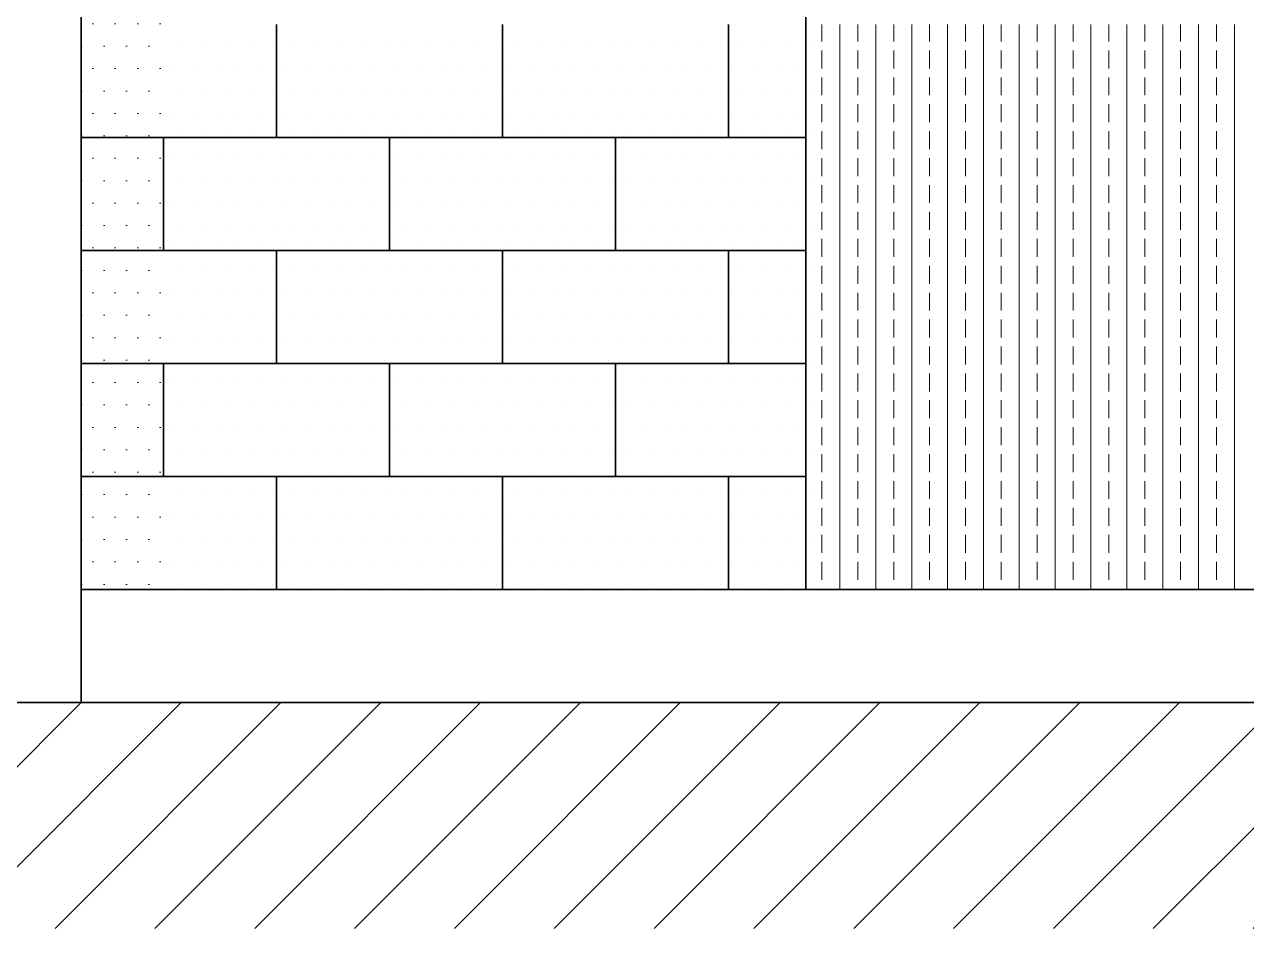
# Model space of a CAD drawing. Header units: millimetres. Extents: x 259.4 to 273.2, y 164.2 to 174.9.
# Drawn here: x 261.316 to 263.48, y 170.528 to 172.128 of the extents above; entities that cross this region are included whole.
import ezdxf

# ---------------------------------------------------------------- set-up
doc = ezdxf.new("R2010")
doc.units = ezdxf.units.MM
doc.layers.add('A-ANNO-SCRN', color=30, linetype='Continuous')
doc.layers.add('A-ELEV-MBE1', color=7, linetype='Continuous', lineweight=35)
doc.layers.add('A-ELEV-PATT', color=8, linetype='Continuous', lineweight=18)

msp = doc.modelspace()

# ---------------------------------------------------------------- hatches: boundary and pattern name
at = {"layer": 'A-ANNO-SCRN'}
h = msp.add_hatch(dxfattribs=at)
h.set_pattern_fill('ANSI31', color=0)
h.set_pattern_definition([(45, (165.27523, 121.45509), (-0.08838835, 0.08838835), [])])
h.paths.add_polyline_path([(259.4171, 170.5279), (259.4171, 170.9279), (273.1671, 170.9279), (273.1671, 170.5279)])
at = {"layer": 'A-ELEV-PATT'}
h = msp.add_hatch(dxfattribs=at)
h.set_pattern_fill('DOTS', color=256, scale=0.025, angle=180, style=0)
h.set_pattern_definition([(360, (227.623792, -89.17333), (0.01984375, 0.0396875), [0, -0.0396875])])
h.paths.add_polyline_path([(261.5671, 173.3279), (261.4171, 173.3279), (261.4171, 171.1279), (261.5671, 171.1279)])

# ---------------------------------------------------------------- linework, layer by layer
at = {"layer": 'A-ELEV-MBE1'}
for p, q in [((261.4171, 173.3279), (261.4171, 171.1279)), ((262.7001, 173.3279), (262.7001, 171.1279)), ((261.7628, 172.1279), (261.7628, 171.9279)), ((262.1628, 172.1279), (262.1628, 171.9279)), ((262.5628, 172.1279), (262.5628, 171.9279)), ((262.7001, 171.9279), (261.4171, 171.9279)), ((261.5628, 171.9279), (261.5628, 171.7279)), ((261.9628, 171.9279), (261.9628, 171.7279)), ((262.3628, 171.9279), (262.3628, 171.7279)), ((262.7001, 171.7279), (261.4171, 171.7279)), ((261.7628, 171.7279), (261.7628, 171.5279)), ((262.1628, 171.7279), (262.1628, 171.5279)), ((262.5628, 171.7279), (262.5628, 171.5279)), ((262.7001, 171.5279), (261.4171, 171.5279)), ((261.5628, 171.5279), (261.5628, 171.3279)), ((261.9628, 171.5279), (261.9628, 171.3279)), ((262.3628, 171.5279), (262.3628, 171.3279)), ((262.7001, 171.3279), (261.4171, 171.3279)), ((261.7628, 171.3279), (261.7628, 171.1279)), ((262.1628, 171.3279), (262.1628, 171.1279)), ((262.5628, 171.3279), (262.5628, 171.1279)), ((264.7671, 171.1279), (261.4171, 171.1279)), ((261.4171, 171.1279), (261.4171, 170.9279)), ((263.2712, 171.1279), (262.4212, 171.1279)), ((259.4171, 170.9279), (273.1671, 170.9279))]:
    msp.add_line(p, q, dxfattribs=at)
at = {"layer": 'A-ELEV-PATT', "linetype": 'Continuous'}
for p, q in [((262.7286, 172.0977), (262.7286, 172.1279)), ((262.7604, 171.1279), (262.7604, 172.1279)), ((262.7921, 172.0977), (262.7921, 172.1279)), ((262.8239, 171.1279), (262.8239, 172.1279)), ((262.8556, 172.0977), (262.8556, 172.1279)), ((262.8874, 171.1279), (262.8874, 172.1279)), ((262.9191, 172.0977), (262.9191, 172.1279)), ((262.9509, 171.1279), (262.9509, 172.1279)), ((262.9826, 172.0977), (262.9826, 172.1279)), ((263.0144, 171.1279), (263.0144, 172.1279)), ((263.0461, 172.0977), (263.0461, 172.1279)), ((263.0779, 171.1279), (263.0779, 172.1279)), ((263.1096, 172.0977), (263.1096, 172.1279)), ((263.1414, 171.1279), (263.1414, 172.1279)), ((263.1731, 172.0977), (263.1731, 172.1279)), ((263.2049, 171.1279), (263.2049, 172.1279)), ((263.2366, 172.0977), (263.2366, 172.1279)), ((263.2684, 171.1279), (263.2684, 172.1279)), ((263.3001, 172.0977), (263.3001, 172.1279)), ((263.3319, 171.1279), (263.3319, 172.1279)), ((263.3636, 172.0977), (263.3636, 172.1279)), ((263.3954, 171.1279), (263.3954, 172.1279)), ((263.4271, 172.0977), (263.4271, 172.1279)), ((263.4589, 171.1279), (263.4589, 172.1279)), ((261.5963, 172.0895), (261.5963, 172.0895)), ((261.636, 172.0895), (261.636, 172.0895)), ((261.6757, 172.0895), (261.6757, 172.0895)), ((261.7154, 172.0895), (261.7154, 172.0895)), ((261.755, 172.0895), (261.755, 172.0895)), ((261.7947, 172.0895), (261.7947, 172.0895)), ((261.8344, 172.0895), (261.8344, 172.0895)), ((261.8741, 172.0895), (261.8741, 172.0895)), ((261.9138, 172.0895), (261.9138, 172.0895)), ((261.9535, 172.0895), (261.9535, 172.0895)), ((261.9932, 172.0895), (261.9932, 172.0895)), ((262.0329, 172.0895), (262.0329, 172.0895)), ((262.0725, 172.0895), (262.0725, 172.0895)), ((262.1122, 172.0895), (262.1122, 172.0895)), ((262.1519, 172.0895), (262.1519, 172.0895)), ((262.1916, 172.0895), (262.1916, 172.0895)), ((262.2313, 172.0895), (262.2313, 172.0895)), ((262.271, 172.0895), (262.271, 172.0895)), ((262.3107, 172.0895), (262.3107, 172.0895)), ((262.3504, 172.0895), (262.3504, 172.0895)), ((262.39, 172.0895), (262.39, 172.0895)), ((262.4297, 172.0895), (262.4297, 172.0895)), ((262.4694, 172.0895), (262.4694, 172.0895)), ((262.5091, 172.0895), (262.5091, 172.0895)), ((262.5488, 172.0895), (262.5488, 172.0895)), ((262.5885, 172.0895), (262.5885, 172.0895)), ((262.6282, 172.0895), (262.6282, 172.0895)), ((262.6679, 172.0895), (262.6679, 172.0895)), ((262.7075, 172.0895), (262.7075, 172.0895)), ((262.7286, 172.0501), (262.7286, 172.0818)), ((262.7921, 172.0501), (262.7921, 172.0818)), ((262.8556, 172.0501), (262.8556, 172.0818)), ((262.9191, 172.0501), (262.9191, 172.0818)), ((262.9826, 172.0501), (262.9826, 172.0818)), ((263.0461, 172.0501), (263.0461, 172.0818)), ((263.1096, 172.0501), (263.1096, 172.0818)), ((263.1731, 172.0501), (263.1731, 172.0818)), ((263.2366, 172.0501), (263.2366, 172.0818)), ((263.3001, 172.0501), (263.3001, 172.0818)), ((263.3636, 172.0501), (263.3636, 172.0818)), ((263.4271, 172.0501), (263.4271, 172.0818)), ((261.4177, 172.0498), (261.4177, 172.0498)), ((261.5764, 172.0498), (261.5764, 172.0498)), ((261.6161, 172.0498), (261.6161, 172.0498)), ((261.6558, 172.0498), (261.6558, 172.0498)), ((261.6955, 172.0498), (261.6955, 172.0498)), ((261.7352, 172.0498), (261.7352, 172.0498)), ((261.7749, 172.0498), (261.7749, 172.0498)), ((261.8146, 172.0498), (261.8146, 172.0498)), ((261.8543, 172.0498), (261.8543, 172.0498)), ((261.8939, 172.0498), (261.8939, 172.0498)), ((261.9336, 172.0498), (261.9336, 172.0498)), ((261.9733, 172.0498), (261.9733, 172.0498)), ((262.013, 172.0498), (262.013, 172.0498)), ((262.0527, 172.0498), (262.0527, 172.0498)), ((262.0924, 172.0498), (262.0924, 172.0498)), ((262.1321, 172.0498), (262.1321, 172.0498)), ((262.1718, 172.0498), (262.1718, 172.0498)), ((262.2114, 172.0498), (262.2114, 172.0498)), ((262.2511, 172.0498), (262.2511, 172.0498)), ((262.2908, 172.0498), (262.2908, 172.0498)), ((262.3305, 172.0498), (262.3305, 172.0498)), ((262.3702, 172.0498), (262.3702, 172.0498)), ((262.4099, 172.0498), (262.4099, 172.0498)), ((262.4496, 172.0498), (262.4496, 172.0498)), ((262.4893, 172.0498), (262.4893, 172.0498)), ((262.5289, 172.0498), (262.5289, 172.0498)), ((262.5686, 172.0498), (262.5686, 172.0498)), ((262.6083, 172.0498), (262.6083, 172.0498)), ((262.648, 172.0498), (262.648, 172.0498)), ((262.6877, 172.0498), (262.6877, 172.0498)), ((262.7286, 172.0025), (262.7286, 172.0342)), ((262.7921, 172.0025), (262.7921, 172.0342)), ((262.8556, 172.0025), (262.8556, 172.0342)), ((262.9191, 172.0025), (262.9191, 172.0342)), ((262.9826, 172.0025), (262.9826, 172.0342)), ((263.0461, 172.0025), (263.0461, 172.0342)), ((263.1096, 172.0025), (263.1096, 172.0342)), ((263.1731, 172.0025), (263.1731, 172.0342)), ((263.2366, 172.0025), (263.2366, 172.0342)), ((263.3001, 172.0025), (263.3001, 172.0342)), ((263.3636, 172.0025), (263.3636, 172.0342)), ((263.4271, 172.0025), (263.4271, 172.0342)), ((261.5963, 172.0101), (261.5963, 172.0101)), ((261.636, 172.0101), (261.636, 172.0101)), ((261.6757, 172.0101), (261.6757, 172.0101)), ((261.7154, 172.0101), (261.7154, 172.0101)), ((261.755, 172.0101), (261.755, 172.0101)), ((261.7947, 172.0101), (261.7947, 172.0101)), ((261.8344, 172.0101), (261.8344, 172.0101)), ((261.8741, 172.0101), (261.8741, 172.0101)), ((261.9138, 172.0101), (261.9138, 172.0101)), ((261.9535, 172.0101), (261.9535, 172.0101)), ((261.9932, 172.0101), (261.9932, 172.0101)), ((262.0329, 172.0101), (262.0329, 172.0101)), ((262.0725, 172.0101), (262.0725, 172.0101)), ((262.1122, 172.0101), (262.1122, 172.0101)), ((262.1519, 172.0101), (262.1519, 172.0101)), ((262.1916, 172.0101), (262.1916, 172.0101)), ((262.2313, 172.0101), (262.2313, 172.0101)), ((262.271, 172.0101), (262.271, 172.0101)), ((262.3107, 172.0101), (262.3107, 172.0101)), ((262.3504, 172.0101), (262.3504, 172.0101)), ((262.39, 172.0101), (262.39, 172.0101)), ((262.4297, 172.0101), (262.4297, 172.0101)), ((262.4694, 172.0101), (262.4694, 172.0101)), ((262.5091, 172.0101), (262.5091, 172.0101)), ((262.5488, 172.0101), (262.5488, 172.0101)), ((262.5885, 172.0101), (262.5885, 172.0101)), ((262.6282, 172.0101), (262.6282, 172.0101)), ((262.6679, 172.0101), (262.6679, 172.0101)), ((262.7075, 172.0101), (262.7075, 172.0101)), ((261.4177, 171.9704), (261.4177, 171.9704)), ((261.5764, 171.9704), (261.5764, 171.9704)), ((261.6161, 171.9704), (261.6161, 171.9704)), ((261.6558, 171.9704), (261.6558, 171.9704)), ((261.6955, 171.9704), (261.6955, 171.9704)), ((261.7352, 171.9704), (261.7352, 171.9704)), ((261.7749, 171.9704), (261.7749, 171.9704)), ((261.8146, 171.9704), (261.8146, 171.9704)), ((261.8543, 171.9704), (261.8543, 171.9704)), ((261.8939, 171.9704), (261.8939, 171.9704)), ((261.9336, 171.9704), (261.9336, 171.9704)), ((261.9733, 171.9704), (261.9733, 171.9704)), ((262.013, 171.9704), (262.013, 171.9704)), ((262.0527, 171.9704), (262.0527, 171.9704)), ((262.0924, 171.9704), (262.0924, 171.9704)), ((262.1321, 171.9704), (262.1321, 171.9704)), ((262.1718, 171.9704), (262.1718, 171.9704)), ((262.2114, 171.9704), (262.2114, 171.9704)), ((262.2511, 171.9704), (262.2511, 171.9704)), ((262.2908, 171.9704), (262.2908, 171.9704)), ((262.3305, 171.9704), (262.3305, 171.9704)), ((262.3702, 171.9704), (262.3702, 171.9704)), ((262.4099, 171.9704), (262.4099, 171.9704)), ((262.4496, 171.9704), (262.4496, 171.9704)), ((262.4893, 171.9704), (262.4893, 171.9704)), ((262.5289, 171.9704), (262.5289, 171.9704)), ((262.5686, 171.9704), (262.5686, 171.9704)), ((262.6083, 171.9704), (262.6083, 171.9704)), ((262.648, 171.9704), (262.648, 171.9704)), ((262.6877, 171.9704), (262.6877, 171.9704)), ((262.7286, 171.9548), (262.7286, 171.9866)), ((262.7921, 171.9548), (262.7921, 171.9866)), ((262.8556, 171.9548), (262.8556, 171.9866)), ((262.9191, 171.9548), (262.9191, 171.9866)), ((262.9826, 171.9548), (262.9826, 171.9866)), ((263.0461, 171.9548), (263.0461, 171.9866)), ((263.1096, 171.9548), (263.1096, 171.9866)), ((263.1731, 171.9548), (263.1731, 171.9866)), ((263.2366, 171.9548), (263.2366, 171.9866)), ((263.3001, 171.9548), (263.3001, 171.9866)), ((263.3636, 171.9548), (263.3636, 171.9866)), ((263.4271, 171.9548), (263.4271, 171.9866)), ((261.5963, 171.9307), (261.5963, 171.9307)), ((261.636, 171.9307), (261.636, 171.9307)), ((261.6757, 171.9307), (261.6757, 171.9307)), ((261.7154, 171.9307), (261.7154, 171.9307)), ((261.755, 171.9307), (261.755, 171.9307)), ((261.7947, 171.9307), (261.7947, 171.9307)), ((261.8344, 171.9307), (261.8344, 171.9307)), ((261.8741, 171.9307), (261.8741, 171.9307)), ((261.9138, 171.9307), (261.9138, 171.9307)), ((261.9535, 171.9307), (261.9535, 171.9307)), ((261.9932, 171.9307), (261.9932, 171.9307)), ((262.0329, 171.9307), (262.0329, 171.9307)), ((262.0725, 171.9307), (262.0725, 171.9307)), ((262.1122, 171.9307), (262.1122, 171.9307)), ((262.1519, 171.9307), (262.1519, 171.9307)), ((262.1916, 171.9307), (262.1916, 171.9307)), ((262.2313, 171.9307), (262.2313, 171.9307)), ((262.271, 171.9307), (262.271, 171.9307)), ((262.3107, 171.9307), (262.3107, 171.9307)), ((262.3504, 171.9307), (262.3504, 171.9307)), ((262.39, 171.9307), (262.39, 171.9307)), ((262.4297, 171.9307), (262.4297, 171.9307)), ((262.4694, 171.9307), (262.4694, 171.9307)), ((262.5091, 171.9307), (262.5091, 171.9307)), ((262.5488, 171.9307), (262.5488, 171.9307)), ((262.5885, 171.9307), (262.5885, 171.9307)), ((262.6282, 171.9307), (262.6282, 171.9307)), ((262.6679, 171.9307), (262.6679, 171.9307)), ((262.7075, 171.9307), (262.7075, 171.9307)), ((262.7286, 171.9072), (262.7286, 171.939)), ((262.7921, 171.9072), (262.7921, 171.939)), ((262.8556, 171.9072), (262.8556, 171.939)), ((262.9191, 171.9072), (262.9191, 171.939)), ((262.9826, 171.9072), (262.9826, 171.939)), ((263.0461, 171.9072), (263.0461, 171.939)), ((263.1096, 171.9072), (263.1096, 171.939)), ((263.1731, 171.9072), (263.1731, 171.939)), ((263.2366, 171.9072), (263.2366, 171.939)), ((263.3001, 171.9072), (263.3001, 171.939)), ((263.3636, 171.9072), (263.3636, 171.939)), ((263.4271, 171.9072), (263.4271, 171.939)), ((261.4177, 171.891), (261.4177, 171.891)), ((261.5764, 171.891), (261.5764, 171.891)), ((261.6161, 171.891), (261.6161, 171.891)), ((261.6558, 171.891), (261.6558, 171.891)), ((261.6955, 171.891), (261.6955, 171.891)), ((261.7352, 171.891), (261.7352, 171.891)), ((261.7749, 171.891), (261.7749, 171.891)), ((261.8146, 171.891), (261.8146, 171.891)), ((261.8543, 171.891), (261.8543, 171.891)), ((261.8939, 171.891), (261.8939, 171.891)), ((261.9336, 171.891), (261.9336, 171.891)), ((261.9733, 171.891), (261.9733, 171.891)), ((262.013, 171.891), (262.013, 171.891)), ((262.0527, 171.891), (262.0527, 171.891)), ((262.0924, 171.891), (262.0924, 171.891)), ((262.1321, 171.891), (262.1321, 171.891)), ((262.1718, 171.891), (262.1718, 171.891)), ((262.2114, 171.891), (262.2114, 171.891)), ((262.2511, 171.891), (262.2511, 171.891)), ((262.2908, 171.891), (262.2908, 171.891)), ((262.3305, 171.891), (262.3305, 171.891)), ((262.3702, 171.891), (262.3702, 171.891)), ((262.4099, 171.891), (262.4099, 171.891)), ((262.4496, 171.891), (262.4496, 171.891)), ((262.4893, 171.891), (262.4893, 171.891)), ((262.5289, 171.891), (262.5289, 171.891)), ((262.5686, 171.891), (262.5686, 171.891)), ((262.6083, 171.891), (262.6083, 171.891)), ((262.648, 171.891), (262.648, 171.891)), ((262.6877, 171.891), (262.6877, 171.891)), ((262.7286, 171.8596), (262.7286, 171.8913)), ((262.7921, 171.8596), (262.7921, 171.8913)), ((262.8556, 171.8596), (262.8556, 171.8913)), ((262.9191, 171.8596), (262.9191, 171.8913)), ((262.9826, 171.8596), (262.9826, 171.8913)), ((263.0461, 171.8596), (263.0461, 171.8913)), ((263.1096, 171.8596), (263.1096, 171.8913)), ((263.1731, 171.8596), (263.1731, 171.8913)), ((263.2366, 171.8596), (263.2366, 171.8913)), ((263.3001, 171.8596), (263.3001, 171.8913)), ((263.3636, 171.8596), (263.3636, 171.8913)), ((263.4271, 171.8596), (263.4271, 171.8913)), ((261.5963, 171.8514), (261.5963, 171.8514)), ((261.636, 171.8514), (261.636, 171.8514)), ((261.6757, 171.8514), (261.6757, 171.8514)), ((261.7154, 171.8514), (261.7154, 171.8514)), ((261.755, 171.8514), (261.755, 171.8514)), ((261.7947, 171.8514), (261.7947, 171.8514)), ((261.8344, 171.8514), (261.8344, 171.8514)), ((261.8741, 171.8514), (261.8741, 171.8514)), ((261.9138, 171.8514), (261.9138, 171.8514)), ((261.9535, 171.8514), (261.9535, 171.8514)), ((261.9932, 171.8514), (261.9932, 171.8514)), ((262.0329, 171.8514), (262.0329, 171.8514)), ((262.0725, 171.8514), (262.0725, 171.8514)), ((262.1122, 171.8514), (262.1122, 171.8514)), ((262.1519, 171.8514), (262.1519, 171.8514)), ((262.1916, 171.8514), (262.1916, 171.8514)), ((262.2313, 171.8514), (262.2313, 171.8514)), ((262.271, 171.8514), (262.271, 171.8514)), ((262.3107, 171.8514), (262.3107, 171.8514)), ((262.3504, 171.8514), (262.3504, 171.8514)), ((262.39, 171.8514), (262.39, 171.8514)), ((262.4297, 171.8514), (262.4297, 171.8514)), ((262.4694, 171.8514), (262.4694, 171.8514)), ((262.5091, 171.8514), (262.5091, 171.8514)), ((262.5488, 171.8514), (262.5488, 171.8514)), ((262.5885, 171.8514), (262.5885, 171.8514)), ((262.6282, 171.8514), (262.6282, 171.8514)), ((262.6679, 171.8514), (262.6679, 171.8514)), ((262.7075, 171.8514), (262.7075, 171.8514)), ((262.7286, 171.812), (262.7286, 171.8437)), ((262.7921, 171.812), (262.7921, 171.8437)), ((262.8556, 171.812), (262.8556, 171.8437)), ((262.9191, 171.812), (262.9191, 171.8437)), ((262.9826, 171.812), (262.9826, 171.8437)), ((263.0461, 171.812), (263.0461, 171.8437)), ((263.1096, 171.812), (263.1096, 171.8437)), ((263.1731, 171.812), (263.1731, 171.8437)), ((263.2366, 171.812), (263.2366, 171.8437)), ((263.3001, 171.812), (263.3001, 171.8437)), ((263.3636, 171.812), (263.3636, 171.8437)), ((263.4271, 171.812), (263.4271, 171.8437)), ((261.4177, 171.8117), (261.4177, 171.8117)), ((261.5764, 171.8117), (261.5764, 171.8117)), ((261.6161, 171.8117), (261.6161, 171.8117)), ((261.6558, 171.8117), (261.6558, 171.8117)), ((261.6955, 171.8117), (261.6955, 171.8117)), ((261.7352, 171.8117), (261.7352, 171.8117)), ((261.7749, 171.8117), (261.7749, 171.8117)), ((261.8146, 171.8117), (261.8146, 171.8117)), ((261.8543, 171.8117), (261.8543, 171.8117)), ((261.8939, 171.8117), (261.8939, 171.8117)), ((261.9336, 171.8117), (261.9336, 171.8117)), ((261.9733, 171.8117), (261.9733, 171.8117)), ((262.013, 171.8117), (262.013, 171.8117)), ((262.0527, 171.8117), (262.0527, 171.8117)), ((262.0924, 171.8117), (262.0924, 171.8117)), ((262.1321, 171.8117), (262.1321, 171.8117)), ((262.1718, 171.8117), (262.1718, 171.8117)), ((262.2114, 171.8117), (262.2114, 171.8117)), ((262.2511, 171.8117), (262.2511, 171.8117)), ((262.2908, 171.8117), (262.2908, 171.8117)), ((262.3305, 171.8117), (262.3305, 171.8117)), ((262.3702, 171.8117), (262.3702, 171.8117)), ((262.4099, 171.8117), (262.4099, 171.8117)), ((262.4496, 171.8117), (262.4496, 171.8117)), ((262.4893, 171.8117), (262.4893, 171.8117)), ((262.5289, 171.8117), (262.5289, 171.8117)), ((262.5686, 171.8117), (262.5686, 171.8117)), ((262.6083, 171.8117), (262.6083, 171.8117)), ((262.648, 171.8117), (262.648, 171.8117)), ((262.6877, 171.8117), (262.6877, 171.8117)), ((262.7286, 171.7643), (262.7286, 171.7961)), ((262.7921, 171.7643), (262.7921, 171.7961)), ((262.8556, 171.7643), (262.8556, 171.7961)), ((262.9191, 171.7643), (262.9191, 171.7961)), ((262.9826, 171.7643), (262.9826, 171.7961)), ((263.0461, 171.7643), (263.0461, 171.7961)), ((263.1096, 171.7643), (263.1096, 171.7961)), ((263.1731, 171.7643), (263.1731, 171.7961)), ((263.2366, 171.7643), (263.2366, 171.7961)), ((263.3001, 171.7643), (263.3001, 171.7961)), ((263.3636, 171.7643), (263.3636, 171.7961)), ((263.4271, 171.7643), (263.4271, 171.7961)), ((261.5963, 171.772), (261.5963, 171.772)), ((261.636, 171.772), (261.636, 171.772)), ((261.6757, 171.772), (261.6757, 171.772)), ((261.7154, 171.772), (261.7154, 171.772)), ((261.755, 171.772), (261.755, 171.772)), ((261.7947, 171.772), (261.7947, 171.772)), ((261.8344, 171.772), (261.8344, 171.772)), ((261.8741, 171.772), (261.8741, 171.772)), ((261.9138, 171.772), (261.9138, 171.772)), ((261.9535, 171.772), (261.9535, 171.772)), ((261.9932, 171.772), (261.9932, 171.772)), ((262.0329, 171.772), (262.0329, 171.772)), ((262.0725, 171.772), (262.0725, 171.772)), ((262.1122, 171.772), (262.1122, 171.772)), ((262.1519, 171.772), (262.1519, 171.772)), ((262.1916, 171.772), (262.1916, 171.772)), ((262.2313, 171.772), (262.2313, 171.772)), ((262.271, 171.772), (262.271, 171.772)), ((262.3107, 171.772), (262.3107, 171.772)), ((262.3504, 171.772), (262.3504, 171.772)), ((262.39, 171.772), (262.39, 171.772)), ((262.4297, 171.772), (262.4297, 171.772)), ((262.4694, 171.772), (262.4694, 171.772)), ((262.5091, 171.772), (262.5091, 171.772)), ((262.5488, 171.772), (262.5488, 171.772)), ((262.5885, 171.772), (262.5885, 171.772)), ((262.6282, 171.772), (262.6282, 171.772)), ((262.6679, 171.772), (262.6679, 171.772)), ((262.7075, 171.772), (262.7075, 171.772)), ((261.4177, 171.7323), (261.4177, 171.7323)), ((261.5764, 171.7323), (261.5764, 171.7323)), ((261.6161, 171.7323), (261.6161, 171.7323)), ((261.6558, 171.7323), (261.6558, 171.7323)), ((261.6955, 171.7323), (261.6955, 171.7323)), ((261.7352, 171.7323), (261.7352, 171.7323)), ((261.7749, 171.7323), (261.7749, 171.7323)), ((261.8146, 171.7323), (261.8146, 171.7323)), ((261.8543, 171.7323), (261.8543, 171.7323)), ((261.8939, 171.7323), (261.8939, 171.7323)), ((261.9336, 171.7323), (261.9336, 171.7323)), ((261.9733, 171.7323), (261.9733, 171.7323)), ((262.013, 171.7323), (262.013, 171.7323)), ((262.0527, 171.7323), (262.0527, 171.7323)), ((262.0924, 171.7323), (262.0924, 171.7323)), ((262.1321, 171.7323), (262.1321, 171.7323)), ((262.1718, 171.7323), (262.1718, 171.7323)), ((262.2114, 171.7323), (262.2114, 171.7323)), ((262.2511, 171.7323), (262.2511, 171.7323)), ((262.2908, 171.7323), (262.2908, 171.7323)), ((262.3305, 171.7323), (262.3305, 171.7323)), ((262.3702, 171.7323), (262.3702, 171.7323)), ((262.4099, 171.7323), (262.4099, 171.7323)), ((262.4496, 171.7323), (262.4496, 171.7323)), ((262.4893, 171.7323), (262.4893, 171.7323)), ((262.5289, 171.7323), (262.5289, 171.7323)), ((262.5686, 171.7323), (262.5686, 171.7323)), ((262.6083, 171.7323), (262.6083, 171.7323)), ((262.648, 171.7323), (262.648, 171.7323)), ((262.6877, 171.7323), (262.6877, 171.7323)), ((262.7286, 171.7167), (262.7286, 171.7485)), ((262.7921, 171.7167), (262.7921, 171.7485)), ((262.8556, 171.7167), (262.8556, 171.7485)), ((262.9191, 171.7167), (262.9191, 171.7485)), ((262.9826, 171.7167), (262.9826, 171.7485)), ((263.0461, 171.7167), (263.0461, 171.7485)), ((263.1096, 171.7167), (263.1096, 171.7485)), ((263.1731, 171.7167), (263.1731, 171.7485)), ((263.2366, 171.7167), (263.2366, 171.7485)), ((263.3001, 171.7167), (263.3001, 171.7485)), ((263.3636, 171.7167), (263.3636, 171.7485)), ((263.4271, 171.7167), (263.4271, 171.7485)), ((261.5963, 171.6926), (261.5963, 171.6926)), ((261.636, 171.6926), (261.636, 171.6926)), ((261.6757, 171.6926), (261.6757, 171.6926)), ((261.7154, 171.6926), (261.7154, 171.6926)), ((261.755, 171.6926), (261.755, 171.6926)), ((261.7947, 171.6926), (261.7947, 171.6926)), ((261.8344, 171.6926), (261.8344, 171.6926)), ((261.8741, 171.6926), (261.8741, 171.6926)), ((261.9138, 171.6926), (261.9138, 171.6926)), ((261.9535, 171.6926), (261.9535, 171.6926)), ((261.9932, 171.6926), (261.9932, 171.6926)), ((262.0329, 171.6926), (262.0329, 171.6926)), ((262.0725, 171.6926), (262.0725, 171.6926)), ((262.1122, 171.6926), (262.1122, 171.6926)), ((262.1519, 171.6926), (262.1519, 171.6926)), ((262.1916, 171.6926), (262.1916, 171.6926)), ((262.2313, 171.6926), (262.2313, 171.6926)), ((262.271, 171.6926), (262.271, 171.6926)), ((262.3107, 171.6926), (262.3107, 171.6926)), ((262.3504, 171.6926), (262.3504, 171.6926)), ((262.39, 171.6926), (262.39, 171.6926)), ((262.4297, 171.6926), (262.4297, 171.6926)), ((262.4694, 171.6926), (262.4694, 171.6926)), ((262.5091, 171.6926), (262.5091, 171.6926)), ((262.5488, 171.6926), (262.5488, 171.6926)), ((262.5885, 171.6926), (262.5885, 171.6926)), ((262.6282, 171.6926), (262.6282, 171.6926)), ((262.6679, 171.6926), (262.6679, 171.6926)), ((262.7075, 171.6926), (262.7075, 171.6926)), ((262.7286, 171.6691), (262.7286, 171.7008)), ((262.7921, 171.6691), (262.7921, 171.7008)), ((262.8556, 171.6691), (262.8556, 171.7008)), ((262.9191, 171.6691), (262.9191, 171.7008)), ((262.9826, 171.6691), (262.9826, 171.7008)), ((263.0461, 171.6691), (263.0461, 171.7008)), ((263.1096, 171.6691), (263.1096, 171.7008)), ((263.1731, 171.6691), (263.1731, 171.7008)), ((263.2366, 171.6691), (263.2366, 171.7008)), ((263.3001, 171.6691), (263.3001, 171.7008)), ((263.3636, 171.6691), (263.3636, 171.7008)), ((263.4271, 171.6691), (263.4271, 171.7008)), ((261.4177, 171.6529), (261.4177, 171.6529)), ((261.5764, 171.6529), (261.5764, 171.6529)), ((261.6161, 171.6529), (261.6161, 171.6529)), ((261.6558, 171.6529), (261.6558, 171.6529)), ((261.6955, 171.6529), (261.6955, 171.6529)), ((261.7352, 171.6529), (261.7352, 171.6529)), ((261.7749, 171.6529), (261.7749, 171.6529)), ((261.8146, 171.6529), (261.8146, 171.6529)), ((261.8543, 171.6529), (261.8543, 171.6529)), ((261.8939, 171.6529), (261.8939, 171.6529)), ((261.9336, 171.6529), (261.9336, 171.6529)), ((261.9733, 171.6529), (261.9733, 171.6529)), ((262.013, 171.6529), (262.013, 171.6529)), ((262.0527, 171.6529), (262.0527, 171.6529)), ((262.0924, 171.6529), (262.0924, 171.6529)), ((262.1321, 171.6529), (262.1321, 171.6529)), ((262.1718, 171.6529), (262.1718, 171.6529)), ((262.2114, 171.6529), (262.2114, 171.6529)), ((262.2511, 171.6529), (262.2511, 171.6529)), ((262.2908, 171.6529), (262.2908, 171.6529)), ((262.3305, 171.6529), (262.3305, 171.6529)), ((262.3702, 171.6529), (262.3702, 171.6529)), ((262.4099, 171.6529), (262.4099, 171.6529)), ((262.4496, 171.6529), (262.4496, 171.6529)), ((262.4893, 171.6529), (262.4893, 171.6529)), ((262.5289, 171.6529), (262.5289, 171.6529)), ((262.5686, 171.6529), (262.5686, 171.6529)), ((262.6083, 171.6529), (262.6083, 171.6529)), ((262.648, 171.6529), (262.648, 171.6529)), ((262.6877, 171.6529), (262.6877, 171.6529)), ((262.7286, 171.6215), (262.7286, 171.6532)), ((262.7921, 171.6215), (262.7921, 171.6532)), ((262.8556, 171.6215), (262.8556, 171.6532)), ((262.9191, 171.6215), (262.9191, 171.6532)), ((262.9826, 171.6215), (262.9826, 171.6532)), ((263.0461, 171.6215), (263.0461, 171.6532)), ((263.1096, 171.6215), (263.1096, 171.6532)), ((263.1731, 171.6215), (263.1731, 171.6532)), ((263.2366, 171.6215), (263.2366, 171.6532)), ((263.3001, 171.6215), (263.3001, 171.6532)), ((263.3636, 171.6215), (263.3636, 171.6532)), ((263.4271, 171.6215), (263.4271, 171.6532)), ((261.5963, 171.6132), (261.5963, 171.6132)), ((261.636, 171.6132), (261.636, 171.6132)), ((261.6757, 171.6132), (261.6757, 171.6132)), ((261.7154, 171.6132), (261.7154, 171.6132)), ((261.755, 171.6132), (261.755, 171.6132)), ((261.7947, 171.6132), (261.7947, 171.6132)), ((261.8344, 171.6132), (261.8344, 171.6132)), ((261.8741, 171.6132), (261.8741, 171.6132)), ((261.9138, 171.6132), (261.9138, 171.6132)), ((261.9535, 171.6132), (261.9535, 171.6132)), ((261.9932, 171.6132), (261.9932, 171.6132)), ((262.0329, 171.6132), (262.0329, 171.6132)), ((262.0725, 171.6132), (262.0725, 171.6132)), ((262.1122, 171.6132), (262.1122, 171.6132)), ((262.1519, 171.6132), (262.1519, 171.6132)), ((262.1916, 171.6132), (262.1916, 171.6132)), ((262.2313, 171.6132), (262.2313, 171.6132)), ((262.271, 171.6132), (262.271, 171.6132)), ((262.3107, 171.6132), (262.3107, 171.6132)), ((262.3504, 171.6132), (262.3504, 171.6132)), ((262.39, 171.6132), (262.39, 171.6132)), ((262.4297, 171.6132), (262.4297, 171.6132)), ((262.4694, 171.6132), (262.4694, 171.6132)), ((262.5091, 171.6132), (262.5091, 171.6132)), ((262.5488, 171.6132), (262.5488, 171.6132)), ((262.5885, 171.6132), (262.5885, 171.6132)), ((262.6282, 171.6132), (262.6282, 171.6132)), ((262.6679, 171.6132), (262.6679, 171.6132)), ((262.7075, 171.6132), (262.7075, 171.6132)), ((262.7286, 171.5738), (262.7286, 171.6056)), ((262.7921, 171.5738), (262.7921, 171.6056)), ((262.8556, 171.5738), (262.8556, 171.6056)), ((262.9191, 171.5738), (262.9191, 171.6056)), ((262.9826, 171.5738), (262.9826, 171.6056)), ((263.0461, 171.5738), (263.0461, 171.6056)), ((263.1096, 171.5738), (263.1096, 171.6056)), ((263.1731, 171.5738), (263.1731, 171.6056)), ((263.2366, 171.5738), (263.2366, 171.6056)), ((263.3001, 171.5738), (263.3001, 171.6056)), ((263.3636, 171.5738), (263.3636, 171.6056)), ((263.4271, 171.5738), (263.4271, 171.6056)), ((261.4177, 171.5735), (261.4177, 171.5735)), ((261.5764, 171.5735), (261.5764, 171.5735)), ((261.6161, 171.5735), (261.6161, 171.5735)), ((261.6558, 171.5735), (261.6558, 171.5735)), ((261.6955, 171.5735), (261.6955, 171.5735)), ((261.7352, 171.5735), (261.7352, 171.5735)), ((261.7749, 171.5735), (261.7749, 171.5735)), ((261.8146, 171.5735), (261.8146, 171.5735)), ((261.8543, 171.5735), (261.8543, 171.5735)), ((261.8939, 171.5735), (261.8939, 171.5735)), ((261.9336, 171.5735), (261.9336, 171.5735)), ((261.9733, 171.5735), (261.9733, 171.5735)), ((262.013, 171.5735), (262.013, 171.5735)), ((262.0527, 171.5735), (262.0527, 171.5735)), ((262.0924, 171.5735), (262.0924, 171.5735)), ((262.1321, 171.5735), (262.1321, 171.5735)), ((262.1718, 171.5735), (262.1718, 171.5735)), ((262.2114, 171.5735), (262.2114, 171.5735)), ((262.2511, 171.5735), (262.2511, 171.5735)), ((262.2908, 171.5735), (262.2908, 171.5735)), ((262.3305, 171.5735), (262.3305, 171.5735)), ((262.3702, 171.5735), (262.3702, 171.5735)), ((262.4099, 171.5735), (262.4099, 171.5735)), ((262.4496, 171.5735), (262.4496, 171.5735)), ((262.4893, 171.5735), (262.4893, 171.5735)), ((262.5289, 171.5735), (262.5289, 171.5735)), ((262.5686, 171.5735), (262.5686, 171.5735)), ((262.6083, 171.5735), (262.6083, 171.5735)), ((262.648, 171.5735), (262.648, 171.5735)), ((262.6877, 171.5735), (262.6877, 171.5735)), ((262.7286, 171.5262), (262.7286, 171.558)), ((262.7921, 171.5262), (262.7921, 171.558)), ((262.8556, 171.5262), (262.8556, 171.558)), ((262.9191, 171.5262), (262.9191, 171.558)), ((262.9826, 171.5262), (262.9826, 171.558)), ((263.0461, 171.5262), (263.0461, 171.558)), ((263.1096, 171.5262), (263.1096, 171.558)), ((263.1731, 171.5262), (263.1731, 171.558)), ((263.2366, 171.5262), (263.2366, 171.558)), ((263.3001, 171.5262), (263.3001, 171.558)), ((263.3636, 171.5262), (263.3636, 171.558)), ((263.4271, 171.5262), (263.4271, 171.558)), ((261.5963, 171.5339), (261.5963, 171.5339)), ((261.636, 171.5339), (261.636, 171.5339)), ((261.6757, 171.5339), (261.6757, 171.5339)), ((261.7154, 171.5339), (261.7154, 171.5339)), ((261.755, 171.5339), (261.755, 171.5339)), ((261.7947, 171.5339), (261.7947, 171.5339)), ((261.8344, 171.5339), (261.8344, 171.5339)), ((261.8741, 171.5339), (261.8741, 171.5339)), ((261.9138, 171.5339), (261.9138, 171.5339)), ((261.9535, 171.5339), (261.9535, 171.5339)), ((261.9932, 171.5339), (261.9932, 171.5339)), ((262.0329, 171.5339), (262.0329, 171.5339)), ((262.0725, 171.5339), (262.0725, 171.5339)), ((262.1122, 171.5339), (262.1122, 171.5339)), ((262.1519, 171.5339), (262.1519, 171.5339)), ((262.1916, 171.5339), (262.1916, 171.5339)), ((262.2313, 171.5339), (262.2313, 171.5339)), ((262.271, 171.5339), (262.271, 171.5339)), ((262.3107, 171.5339), (262.3107, 171.5339)), ((262.3504, 171.5339), (262.3504, 171.5339)), ((262.39, 171.5339), (262.39, 171.5339)), ((262.4297, 171.5339), (262.4297, 171.5339)), ((262.4694, 171.5339), (262.4694, 171.5339)), ((262.5091, 171.5339), (262.5091, 171.5339)), ((262.5488, 171.5339), (262.5488, 171.5339)), ((262.5885, 171.5339), (262.5885, 171.5339)), ((262.6282, 171.5339), (262.6282, 171.5339)), ((262.6679, 171.5339), (262.6679, 171.5339)), ((262.7075, 171.5339), (262.7075, 171.5339)), ((261.4177, 171.4942), (261.4177, 171.4942)), ((261.5764, 171.4942), (261.5764, 171.4942)), ((261.6161, 171.4942), (261.6161, 171.4942)), ((261.6558, 171.4942), (261.6558, 171.4942)), ((261.6955, 171.4942), (261.6955, 171.4942)), ((261.7352, 171.4942), (261.7352, 171.4942)), ((261.7749, 171.4942), (261.7749, 171.4942)), ((261.8146, 171.4942), (261.8146, 171.4942)), ((261.8543, 171.4942), (261.8543, 171.4942)), ((261.8939, 171.4942), (261.8939, 171.4942)), ((261.9336, 171.4942), (261.9336, 171.4942)), ((261.9733, 171.4942), (261.9733, 171.4942)), ((262.013, 171.4942), (262.013, 171.4942)), ((262.0527, 171.4942), (262.0527, 171.4942)), ((262.0924, 171.4942), (262.0924, 171.4942)), ((262.1321, 171.4942), (262.1321, 171.4942)), ((262.1718, 171.4942), (262.1718, 171.4942)), ((262.2114, 171.4942), (262.2114, 171.4942)), ((262.2511, 171.4942), (262.2511, 171.4942)), ((262.2908, 171.4942), (262.2908, 171.4942)), ((262.3305, 171.4942), (262.3305, 171.4942)), ((262.3702, 171.4942), (262.3702, 171.4942)), ((262.4099, 171.4942), (262.4099, 171.4942)), ((262.4496, 171.4942), (262.4496, 171.4942)), ((262.4893, 171.4942), (262.4893, 171.4942)), ((262.5289, 171.4942), (262.5289, 171.4942)), ((262.5686, 171.4942), (262.5686, 171.4942)), ((262.6083, 171.4942), (262.6083, 171.4942)), ((262.648, 171.4942), (262.648, 171.4942)), ((262.6877, 171.4942), (262.6877, 171.4942)), ((262.7286, 171.4786), (262.7286, 171.5103)), ((262.7921, 171.4786), (262.7921, 171.5103)), ((262.8556, 171.4786), (262.8556, 171.5103)), ((262.9191, 171.4786), (262.9191, 171.5103)), ((262.9826, 171.4786), (262.9826, 171.5103)), ((263.0461, 171.4786), (263.0461, 171.5103)), ((263.1096, 171.4786), (263.1096, 171.5103)), ((263.1731, 171.4786), (263.1731, 171.5103)), ((263.2366, 171.4786), (263.2366, 171.5103)), ((263.3001, 171.4786), (263.3001, 171.5103)), ((263.3636, 171.4786), (263.3636, 171.5103)), ((263.4271, 171.4786), (263.4271, 171.5103)), ((261.5963, 171.4545), (261.5963, 171.4545)), ((261.636, 171.4545), (261.636, 171.4545)), ((261.6757, 171.4545), (261.6757, 171.4545)), ((261.7154, 171.4545), (261.7154, 171.4545)), ((261.755, 171.4545), (261.755, 171.4545)), ((261.7947, 171.4545), (261.7947, 171.4545)), ((261.8344, 171.4545), (261.8344, 171.4545)), ((261.8741, 171.4545), (261.8741, 171.4545)), ((261.9138, 171.4545), (261.9138, 171.4545)), ((261.9535, 171.4545), (261.9535, 171.4545)), ((261.9932, 171.4545), (261.9932, 171.4545)), ((262.0329, 171.4545), (262.0329, 171.4545)), ((262.0725, 171.4545), (262.0725, 171.4545)), ((262.1122, 171.4545), (262.1122, 171.4545)), ((262.1519, 171.4545), (262.1519, 171.4545)), ((262.1916, 171.4545), (262.1916, 171.4545)), ((262.2313, 171.4545), (262.2313, 171.4545)), ((262.271, 171.4545), (262.271, 171.4545)), ((262.3107, 171.4545), (262.3107, 171.4545)), ((262.3504, 171.4545), (262.3504, 171.4545)), ((262.39, 171.4545), (262.39, 171.4545)), ((262.4297, 171.4545), (262.4297, 171.4545)), ((262.4694, 171.4545), (262.4694, 171.4545)), ((262.5091, 171.4545), (262.5091, 171.4545)), ((262.5488, 171.4545), (262.5488, 171.4545)), ((262.5885, 171.4545), (262.5885, 171.4545)), ((262.6282, 171.4545), (262.6282, 171.4545)), ((262.6679, 171.4545), (262.6679, 171.4545)), ((262.7075, 171.4545), (262.7075, 171.4545)), ((262.7286, 171.431), (262.7286, 171.4627)), ((262.7921, 171.431), (262.7921, 171.4627)), ((262.8556, 171.431), (262.8556, 171.4627)), ((262.9191, 171.431), (262.9191, 171.4627)), ((262.9826, 171.431), (262.9826, 171.4627)), ((263.0461, 171.431), (263.0461, 171.4627)), ((263.1096, 171.431), (263.1096, 171.4627)), ((263.1731, 171.431), (263.1731, 171.4627)), ((263.2366, 171.431), (263.2366, 171.4627)), ((263.3001, 171.431), (263.3001, 171.4627)), ((263.3636, 171.431), (263.3636, 171.4627)), ((263.4271, 171.431), (263.4271, 171.4627)), ((261.4177, 171.4148), (261.4177, 171.4148)), ((261.5764, 171.4148), (261.5764, 171.4148)), ((261.6161, 171.4148), (261.6161, 171.4148)), ((261.6558, 171.4148), (261.6558, 171.4148)), ((261.6955, 171.4148), (261.6955, 171.4148)), ((261.7352, 171.4148), (261.7352, 171.4148)), ((261.7749, 171.4148), (261.7749, 171.4148)), ((261.8146, 171.4148), (261.8146, 171.4148)), ((261.8543, 171.4148), (261.8543, 171.4148)), ((261.8939, 171.4148), (261.8939, 171.4148)), ((261.9336, 171.4148), (261.9336, 171.4148)), ((261.9733, 171.4148), (261.9733, 171.4148)), ((262.013, 171.4148), (262.013, 171.4148)), ((262.0527, 171.4148), (262.0527, 171.4148)), ((262.0924, 171.4148), (262.0924, 171.4148)), ((262.1321, 171.4148), (262.1321, 171.4148)), ((262.1718, 171.4148), (262.1718, 171.4148)), ((262.2114, 171.4148), (262.2114, 171.4148)), ((262.2511, 171.4148), (262.2511, 171.4148)), ((262.2908, 171.4148), (262.2908, 171.4148)), ((262.3305, 171.4148), (262.3305, 171.4148)), ((262.3702, 171.4148), (262.3702, 171.4148)), ((262.4099, 171.4148), (262.4099, 171.4148)), ((262.4496, 171.4148), (262.4496, 171.4148)), ((262.4893, 171.4148), (262.4893, 171.4148)), ((262.5289, 171.4148), (262.5289, 171.4148)), ((262.5686, 171.4148), (262.5686, 171.4148)), ((262.6083, 171.4148), (262.6083, 171.4148)), ((262.648, 171.4148), (262.648, 171.4148)), ((262.6877, 171.4148), (262.6877, 171.4148)), ((262.7286, 171.3833), (262.7286, 171.4151)), ((262.7921, 171.3833), (262.7921, 171.4151)), ((262.8556, 171.3833), (262.8556, 171.4151)), ((262.9191, 171.3833), (262.9191, 171.4151)), ((262.9826, 171.3833), (262.9826, 171.4151)), ((263.0461, 171.3833), (263.0461, 171.4151)), ((263.1096, 171.3833), (263.1096, 171.4151)), ((263.1731, 171.3833), (263.1731, 171.4151)), ((263.2366, 171.3833), (263.2366, 171.4151)), ((263.3001, 171.3833), (263.3001, 171.4151)), ((263.3636, 171.3833), (263.3636, 171.4151)), ((263.4271, 171.3833), (263.4271, 171.4151)), ((261.5963, 171.3751), (261.5963, 171.3751)), ((261.636, 171.3751), (261.636, 171.3751)), ((261.6757, 171.3751), (261.6757, 171.3751)), ((261.7154, 171.3751), (261.7154, 171.3751)), ((261.755, 171.3751), (261.755, 171.3751)), ((261.7947, 171.3751), (261.7947, 171.3751)), ((261.8344, 171.3751), (261.8344, 171.3751)), ((261.8741, 171.3751), (261.8741, 171.3751)), ((261.9138, 171.3751), (261.9138, 171.3751)), ((261.9535, 171.3751), (261.9535, 171.3751)), ((261.9932, 171.3751), (261.9932, 171.3751)), ((262.0329, 171.3751), (262.0329, 171.3751)), ((262.0725, 171.3751), (262.0725, 171.3751)), ((262.1122, 171.3751), (262.1122, 171.3751)), ((262.1519, 171.3751), (262.1519, 171.3751)), ((262.1916, 171.3751), (262.1916, 171.3751)), ((262.2313, 171.3751), (262.2313, 171.3751)), ((262.271, 171.3751), (262.271, 171.3751)), ((262.3107, 171.3751), (262.3107, 171.3751)), ((262.3504, 171.3751), (262.3504, 171.3751)), ((262.39, 171.3751), (262.39, 171.3751)), ((262.4297, 171.3751), (262.4297, 171.3751)), ((262.4694, 171.3751), (262.4694, 171.3751)), ((262.5091, 171.3751), (262.5091, 171.3751)), ((262.5488, 171.3751), (262.5488, 171.3751)), ((262.5885, 171.3751), (262.5885, 171.3751)), ((262.6282, 171.3751), (262.6282, 171.3751)), ((262.6679, 171.3751), (262.6679, 171.3751)), ((262.7075, 171.3751), (262.7075, 171.3751)), ((262.7286, 171.3357), (262.7286, 171.3675)), ((262.7921, 171.3357), (262.7921, 171.3675)), ((262.8556, 171.3357), (262.8556, 171.3675)), ((262.9191, 171.3357), (262.9191, 171.3675)), ((262.9826, 171.3357), (262.9826, 171.3675)), ((263.0461, 171.3357), (263.0461, 171.3675)), ((263.1096, 171.3357), (263.1096, 171.3675)), ((263.1731, 171.3357), (263.1731, 171.3675)), ((263.2366, 171.3357), (263.2366, 171.3675)), ((263.3001, 171.3357), (263.3001, 171.3675)), ((263.3636, 171.3357), (263.3636, 171.3675)), ((263.4271, 171.3357), (263.4271, 171.3675)), ((261.4177, 171.3354), (261.4177, 171.3354)), ((261.5764, 171.3354), (261.5764, 171.3354)), ((261.6161, 171.3354), (261.6161, 171.3354)), ((261.6558, 171.3354), (261.6558, 171.3354)), ((261.6955, 171.3354), (261.6955, 171.3354)), ((261.7352, 171.3354), (261.7352, 171.3354)), ((261.7749, 171.3354), (261.7749, 171.3354)), ((261.8146, 171.3354), (261.8146, 171.3354)), ((261.8543, 171.3354), (261.8543, 171.3354)), ((261.8939, 171.3354), (261.8939, 171.3354)), ((261.9336, 171.3354), (261.9336, 171.3354)), ((261.9733, 171.3354), (261.9733, 171.3354)), ((262.013, 171.3354), (262.013, 171.3354)), ((262.0527, 171.3354), (262.0527, 171.3354)), ((262.0924, 171.3354), (262.0924, 171.3354)), ((262.1321, 171.3354), (262.1321, 171.3354)), ((262.1718, 171.3354), (262.1718, 171.3354)), ((262.2114, 171.3354), (262.2114, 171.3354)), ((262.2511, 171.3354), (262.2511, 171.3354)), ((262.2908, 171.3354), (262.2908, 171.3354)), ((262.3305, 171.3354), (262.3305, 171.3354)), ((262.3702, 171.3354), (262.3702, 171.3354)), ((262.4099, 171.3354), (262.4099, 171.3354)), ((262.4496, 171.3354), (262.4496, 171.3354)), ((262.4893, 171.3354), (262.4893, 171.3354)), ((262.5289, 171.3354), (262.5289, 171.3354)), ((262.5686, 171.3354), (262.5686, 171.3354)), ((262.6083, 171.3354), (262.6083, 171.3354)), ((262.648, 171.3354), (262.648, 171.3354)), ((262.6877, 171.3354), (262.6877, 171.3354)), ((262.7286, 171.2881), (262.7286, 171.3198)), ((262.7921, 171.2881), (262.7921, 171.3198)), ((262.8556, 171.2881), (262.8556, 171.3198)), ((262.9191, 171.2881), (262.9191, 171.3198)), ((262.9826, 171.2881), (262.9826, 171.3198)), ((263.0461, 171.2881), (263.0461, 171.3198)), ((263.1096, 171.2881), (263.1096, 171.3198)), ((263.1731, 171.2881), (263.1731, 171.3198)), ((263.2366, 171.2881), (263.2366, 171.3198)), ((263.3001, 171.2881), (263.3001, 171.3198)), ((263.3636, 171.2881), (263.3636, 171.3198)), ((263.4271, 171.2881), (263.4271, 171.3198)), ((261.5963, 171.2957), (261.5963, 171.2957)), ((261.636, 171.2957), (261.636, 171.2957)), ((261.6757, 171.2957), (261.6757, 171.2957)), ((261.7154, 171.2957), (261.7154, 171.2957)), ((261.755, 171.2957), (261.755, 171.2957)), ((261.7947, 171.2957), (261.7947, 171.2957)), ((261.8344, 171.2957), (261.8344, 171.2957)), ((261.8741, 171.2957), (261.8741, 171.2957)), ((261.9138, 171.2957), (261.9138, 171.2957)), ((261.9535, 171.2957), (261.9535, 171.2957)), ((261.9932, 171.2957), (261.9932, 171.2957)), ((262.0329, 171.2957), (262.0329, 171.2957)), ((262.0725, 171.2957), (262.0725, 171.2957)), ((262.1122, 171.2957), (262.1122, 171.2957)), ((262.1519, 171.2957), (262.1519, 171.2957)), ((262.1916, 171.2957), (262.1916, 171.2957)), ((262.2313, 171.2957), (262.2313, 171.2957)), ((262.271, 171.2957), (262.271, 171.2957)), ((262.3107, 171.2957), (262.3107, 171.2957)), ((262.3504, 171.2957), (262.3504, 171.2957)), ((262.39, 171.2957), (262.39, 171.2957)), ((262.4297, 171.2957), (262.4297, 171.2957)), ((262.4694, 171.2957), (262.4694, 171.2957)), ((262.5091, 171.2957), (262.5091, 171.2957)), ((262.5488, 171.2957), (262.5488, 171.2957)), ((262.5885, 171.2957), (262.5885, 171.2957)), ((262.6282, 171.2957), (262.6282, 171.2957)), ((262.6679, 171.2957), (262.6679, 171.2957)), ((262.7075, 171.2957), (262.7075, 171.2957)), ((261.4177, 171.256), (261.4177, 171.256)), ((261.5764, 171.256), (261.5764, 171.256)), ((261.6161, 171.256), (261.6161, 171.256)), ((261.6558, 171.256), (261.6558, 171.256)), ((261.6955, 171.256), (261.6955, 171.256)), ((261.7352, 171.256), (261.7352, 171.256)), ((261.7749, 171.256), (261.7749, 171.256)), ((261.8146, 171.256), (261.8146, 171.256)), ((261.8543, 171.256), (261.8543, 171.256)), ((261.8939, 171.256), (261.8939, 171.256)), ((261.9336, 171.256), (261.9336, 171.256)), ((261.9733, 171.256), (261.9733, 171.256)), ((262.013, 171.256), (262.013, 171.256)), ((262.0527, 171.256), (262.0527, 171.256)), ((262.0924, 171.256), (262.0924, 171.256)), ((262.1321, 171.256), (262.1321, 171.256)), ((262.1718, 171.256), (262.1718, 171.256)), ((262.2114, 171.256), (262.2114, 171.256)), ((262.2511, 171.256), (262.2511, 171.256)), ((262.2908, 171.256), (262.2908, 171.256)), ((262.3305, 171.256), (262.3305, 171.256)), ((262.3702, 171.256), (262.3702, 171.256)), ((262.4099, 171.256), (262.4099, 171.256)), ((262.4496, 171.256), (262.4496, 171.256)), ((262.4893, 171.256), (262.4893, 171.256)), ((262.5289, 171.256), (262.5289, 171.256)), ((262.5686, 171.256), (262.5686, 171.256)), ((262.6083, 171.256), (262.6083, 171.256)), ((262.648, 171.256), (262.648, 171.256)), ((262.6877, 171.256), (262.6877, 171.256)), ((262.7286, 171.2405), (262.7286, 171.2722)), ((262.7921, 171.2405), (262.7921, 171.2722)), ((262.8556, 171.2405), (262.8556, 171.2722)), ((262.9191, 171.2405), (262.9191, 171.2722)), ((262.9826, 171.2405), (262.9826, 171.2722)), ((263.0461, 171.2405), (263.0461, 171.2722)), ((263.1096, 171.2405), (263.1096, 171.2722)), ((263.1731, 171.2405), (263.1731, 171.2722)), ((263.2366, 171.2405), (263.2366, 171.2722)), ((263.3001, 171.2405), (263.3001, 171.2722)), ((263.3636, 171.2405), (263.3636, 171.2722)), ((263.4271, 171.2405), (263.4271, 171.2722)), ((261.5963, 171.2164), (261.5963, 171.2164)), ((261.636, 171.2164), (261.636, 171.2164)), ((261.6757, 171.2164), (261.6757, 171.2164)), ((261.7154, 171.2164), (261.7154, 171.2164)), ((261.755, 171.2164), (261.755, 171.2164)), ((261.7947, 171.2164), (261.7947, 171.2164)), ((261.8344, 171.2164), (261.8344, 171.2164)), ((261.8741, 171.2164), (261.8741, 171.2164)), ((261.9138, 171.2164), (261.9138, 171.2164)), ((261.9535, 171.2164), (261.9535, 171.2164)), ((261.9932, 171.2164), (261.9932, 171.2164)), ((262.0329, 171.2164), (262.0329, 171.2164)), ((262.0725, 171.2164), (262.0725, 171.2164)), ((262.1122, 171.2164), (262.1122, 171.2164)), ((262.1519, 171.2164), (262.1519, 171.2164)), ((262.1916, 171.2164), (262.1916, 171.2164)), ((262.2313, 171.2164), (262.2313, 171.2164)), ((262.271, 171.2164), (262.271, 171.2164)), ((262.3107, 171.2164), (262.3107, 171.2164)), ((262.3504, 171.2164), (262.3504, 171.2164)), ((262.39, 171.2164), (262.39, 171.2164)), ((262.4297, 171.2164), (262.4297, 171.2164)), ((262.4694, 171.2164), (262.4694, 171.2164)), ((262.5091, 171.2164), (262.5091, 171.2164)), ((262.5488, 171.2164), (262.5488, 171.2164)), ((262.5885, 171.2164), (262.5885, 171.2164)), ((262.6282, 171.2164), (262.6282, 171.2164)), ((262.6679, 171.2164), (262.6679, 171.2164)), ((262.7075, 171.2164), (262.7075, 171.2164)), ((262.7286, 171.1928), (262.7286, 171.2246)), ((262.7921, 171.1928), (262.7921, 171.2246)), ((262.8556, 171.1928), (262.8556, 171.2246)), ((262.9191, 171.1928), (262.9191, 171.2246)), ((262.9826, 171.1928), (262.9826, 171.2246)), ((263.0461, 171.1928), (263.0461, 171.2246)), ((263.1096, 171.1928), (263.1096, 171.2246)), ((263.1731, 171.1928), (263.1731, 171.2246)), ((263.2366, 171.1928), (263.2366, 171.2246)), ((263.3001, 171.1928), (263.3001, 171.2246)), ((263.3636, 171.1928), (263.3636, 171.2246)), ((263.4271, 171.1928), (263.4271, 171.2246)), ((261.4177, 171.1767), (261.4177, 171.1767)), ((261.5764, 171.1767), (261.5764, 171.1767)), ((261.6161, 171.1767), (261.6161, 171.1767)), ((261.6558, 171.1767), (261.6558, 171.1767)), ((261.6955, 171.1767), (261.6955, 171.1767)), ((261.7352, 171.1767), (261.7352, 171.1767)), ((261.7749, 171.1767), (261.7749, 171.1767)), ((261.8146, 171.1767), (261.8146, 171.1767)), ((261.8543, 171.1767), (261.8543, 171.1767)), ((261.8939, 171.1767), (261.8939, 171.1767)), ((261.9336, 171.1767), (261.9336, 171.1767)), ((261.9733, 171.1767), (261.9733, 171.1767)), ((262.013, 171.1767), (262.013, 171.1767)), ((262.0527, 171.1767), (262.0527, 171.1767)), ((262.0924, 171.1767), (262.0924, 171.1767)), ((262.1321, 171.1767), (262.1321, 171.1767)), ((262.1718, 171.1767), (262.1718, 171.1767)), ((262.2114, 171.1767), (262.2114, 171.1767)), ((262.2511, 171.1767), (262.2511, 171.1767)), ((262.2908, 171.1767), (262.2908, 171.1767)), ((262.3305, 171.1767), (262.3305, 171.1767)), ((262.3702, 171.1767), (262.3702, 171.1767)), ((262.4099, 171.1767), (262.4099, 171.1767)), ((262.4496, 171.1767), (262.4496, 171.1767)), ((262.4893, 171.1767), (262.4893, 171.1767)), ((262.5289, 171.1767), (262.5289, 171.1767)), ((262.5686, 171.1767), (262.5686, 171.1767)), ((262.6083, 171.1767), (262.6083, 171.1767)), ((262.648, 171.1767), (262.648, 171.1767)), ((262.6877, 171.1767), (262.6877, 171.1767)), ((262.7286, 171.1452), (262.7286, 171.177)), ((262.7921, 171.1452), (262.7921, 171.177)), ((262.8556, 171.1452), (262.8556, 171.177)), ((262.9191, 171.1452), (262.9191, 171.177)), ((262.9826, 171.1452), (262.9826, 171.177)), ((263.0461, 171.1452), (263.0461, 171.177)), ((263.1096, 171.1452), (263.1096, 171.177)), ((263.1731, 171.1452), (263.1731, 171.177)), ((263.2366, 171.1452), (263.2366, 171.177)), ((263.3001, 171.1452), (263.3001, 171.177)), ((263.3636, 171.1452), (263.3636, 171.177)), ((263.4271, 171.1452), (263.4271, 171.177)), ((261.5963, 171.137), (261.5963, 171.137)), ((261.636, 171.137), (261.636, 171.137)), ((261.6757, 171.137), (261.6757, 171.137)), ((261.7154, 171.137), (261.7154, 171.137)), ((261.755, 171.137), (261.755, 171.137)), ((261.7947, 171.137), (261.7947, 171.137)), ((261.8344, 171.137), (261.8344, 171.137)), ((261.8741, 171.137), (261.8741, 171.137)), ((261.9138, 171.137), (261.9138, 171.137)), ((261.9535, 171.137), (261.9535, 171.137)), ((261.9932, 171.137), (261.9932, 171.137)), ((262.0329, 171.137), (262.0329, 171.137)), ((262.0725, 171.137), (262.0725, 171.137)), ((262.1122, 171.137), (262.1122, 171.137)), ((262.1519, 171.137), (262.1519, 171.137)), ((262.1916, 171.137), (262.1916, 171.137)), ((262.2313, 171.137), (262.2313, 171.137)), ((262.271, 171.137), (262.271, 171.137)), ((262.3107, 171.137), (262.3107, 171.137)), ((262.3504, 171.137), (262.3504, 171.137)), ((262.39, 171.137), (262.39, 171.137)), ((262.4297, 171.137), (262.4297, 171.137)), ((262.4694, 171.137), (262.4694, 171.137)), ((262.5091, 171.137), (262.5091, 171.137)), ((262.5488, 171.137), (262.5488, 171.137)), ((262.5885, 171.137), (262.5885, 171.137)), ((262.6282, 171.137), (262.6282, 171.137)), ((262.6679, 171.137), (262.6679, 171.137)), ((262.7075, 171.137), (262.7075, 171.137)), ((262.7286, 171.1279), (262.7286, 171.1293)), ((262.7921, 171.1279), (262.7921, 171.1293)), ((262.8556, 171.1279), (262.8556, 171.1293)), ((262.9191, 171.1279), (262.9191, 171.1293)), ((262.9826, 171.1279), (262.9826, 171.1293)), ((263.0461, 171.1279), (263.0461, 171.1293)), ((263.1096, 171.1279), (263.1096, 171.1293)), ((263.1731, 171.1279), (263.1731, 171.1293)), ((263.2366, 171.1279), (263.2366, 171.1293)), ((263.3001, 171.1279), (263.3001, 171.1293)), ((263.3636, 171.1279), (263.3636, 171.1293)), ((263.4271, 171.1279), (263.4271, 171.1293))]:
    msp.add_line(p, q, dxfattribs=at)

doc.saveas('drawing.dxf')
